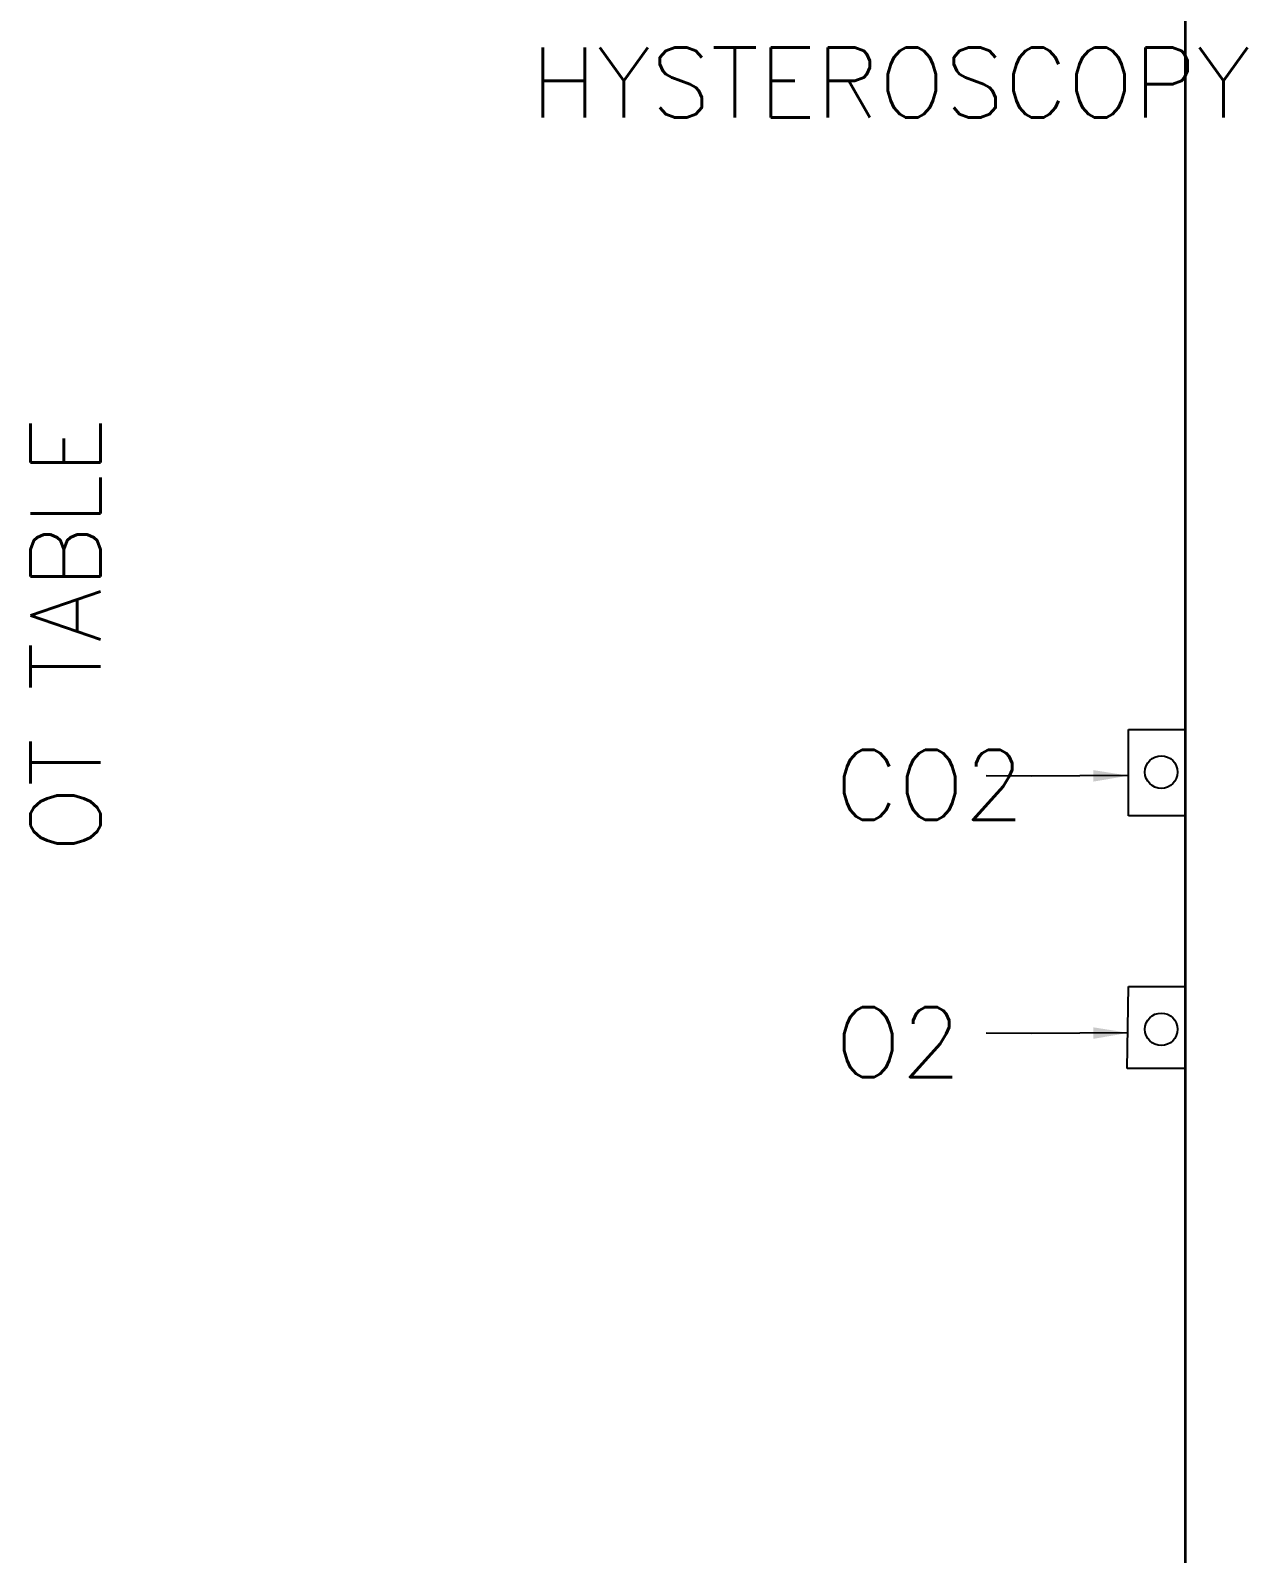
# Model space of a CAD drawing. Extents: x 3485972 to 3601240, y -625657 to -591207.
# Drawn here: x 3499461 to 3501200, y -610595 to -608418 of the extents above; entities that cross this region are included whole.
import ezdxf

# ---------------------------------------------------------------- set-up
doc = ezdxf.new("R2010")
doc.units = 0
doc.header["$LTSCALE"] = 6
doc.header["$MEASUREMENT"] = 0
doc.layers.get('0').update_dxf_attribs({"linetype": 'CONTINUOUS'})
doc.layers.add('equipment desc', color=211, linetype='CONTINUOUS')
for name, color, linetype, lineweight in [('medical equipment', 171, 'CONTINUOUS', 25), ('WALL', 8, 'CONTINUOUS', 35), ('WIN', 151, 'CONTINUOUS', 9)]:
    doc.layers.add(name, color=color, linetype=linetype, lineweight=lineweight)
doc.styles.add('ARIAL', font='arial.ttf')
doc.styles.get("Standard").update_dxf_attribs({"font": 'SIMPLEX'})
doc.dimstyles.new('TEXT', dxfattribs={"dimscale": 0, "dimtxt": 500, "dimasz": 100, "dimexe": 75, "dimexo": 100, "dimgap": 50, "dimtad": 0, "dimdec": 0, "dimzin": 0, "dimdsep": 46, "dimtxsty": 'ARIAL', "dimblk": 'OBLIQUE', "dimcen": 0.09, "dimdle": 100, "dimclrd": 256, "dimclre": 256, "dimclrt": 6, "dimadec": 0, "dimazin": 0, "dimtfac": 1, "dimtdec": 0, "dimtofl": 0, "dimtmove": 2, "dimatfit": 3, "dimfxl": 1, "dimfrac": 2, "dimtolj": 1, "dimtzin": 0, "dimarcsym": 0})

# ---------------------------------------------------------------- blocks, each defined once
blk = doc.blocks.new('_Oblique')
at = {"color": 0, "linetype": 'ByBlock', "lineweight": -2}
blk.add_line((-0.5, -0.5), (0.5, 0.5), dxfattribs=at)

msp = doc.modelspace()

# ---------------------------------------------------------------- linework, layer by layer
at = {"layer": 'medical equipment', "linetype": 'ByBlock'}
for p, q in [((3501029.6, -609540.7), (3501029.6, -609417)), ((3501029.6, -609417), (3501110.7, -609417)), ((3501110.7, -609540.7), (3501029.6, -609540.7)), ((3501027.6, -609901.9), (3501029.6, -609784.7)), ((3501029.6, -609784.7), (3501110.7, -609784.7)), ((3501108.7, -609901.9), (3501027.6, -609901.9))]:
    msp.add_line(p, q, dxfattribs=at)
at = {"layer": 'medical equipment', "color": 6, "linetype": 'ByBlock'}
msp.add_circle((3501076.6, -609478), 23.3, dxfattribs=at)
at = {"layer": 'medical equipment', "color": 3, "linetype": 'ByBlock'}
msp.add_circle((3501076.6, -609845.7), 23.3, dxfattribs=at)
at = {"layer": 'WALL', "linetype": 'ByBlock'}
msp.add_line((3501110.7, -605535), (3501110.7, -612020), dxfattribs=at)

# ---------------------------------------------------------------- texts
at = {"layer": 'equipment desc', "linetype": 'ByBlock', "char_height": 100, "attachment_point": 1}
for s, width, insert in [('OPERATING HYSTEROSCOPY', 694.701, (3500175.6, -608275.6)), ('CO2', 588.527, (3500610.4, -609446.2)), ('O2', 588.527, (3500610.4, -609813.9))]:
    msp.add_mtext_dynamic_manual_height_columns(s, width=width, gutter_width=10, heights=[0], dxfattribs=dict(at, insert=insert))
at = {"layer": 'equipment desc', "linetype": 'ByBlock', "insert": (3499460.5, -609592.7), "char_height": 100, "attachment_point": 1, "rotation": 90}
msp.add_mtext_dynamic_manual_height_columns('OT TABLE', width=1662.633, gutter_width=10, heights=[0], dxfattribs=at)

# ---------------------------------------------------------------- leaders
at = {"layer": 'WIN', "color": 8, "linetype": 'Continuous'}
for points in [[(3501029.6, -609483.1), (3500890.6, -609483.9), (3500826.2, -609483.5)], [(3501029.6, -609850.8), (3500890.6, -609851.6), (3500826.2, -609851.3)]]:
    msp.add_leader(points, dimstyle='TEXT', override={"dimscale": 1, "dimtxt": 200, "dimasz": 50, "dimfxl": 0.18}, dxfattribs=at)

doc.saveas('drawing.dxf')
